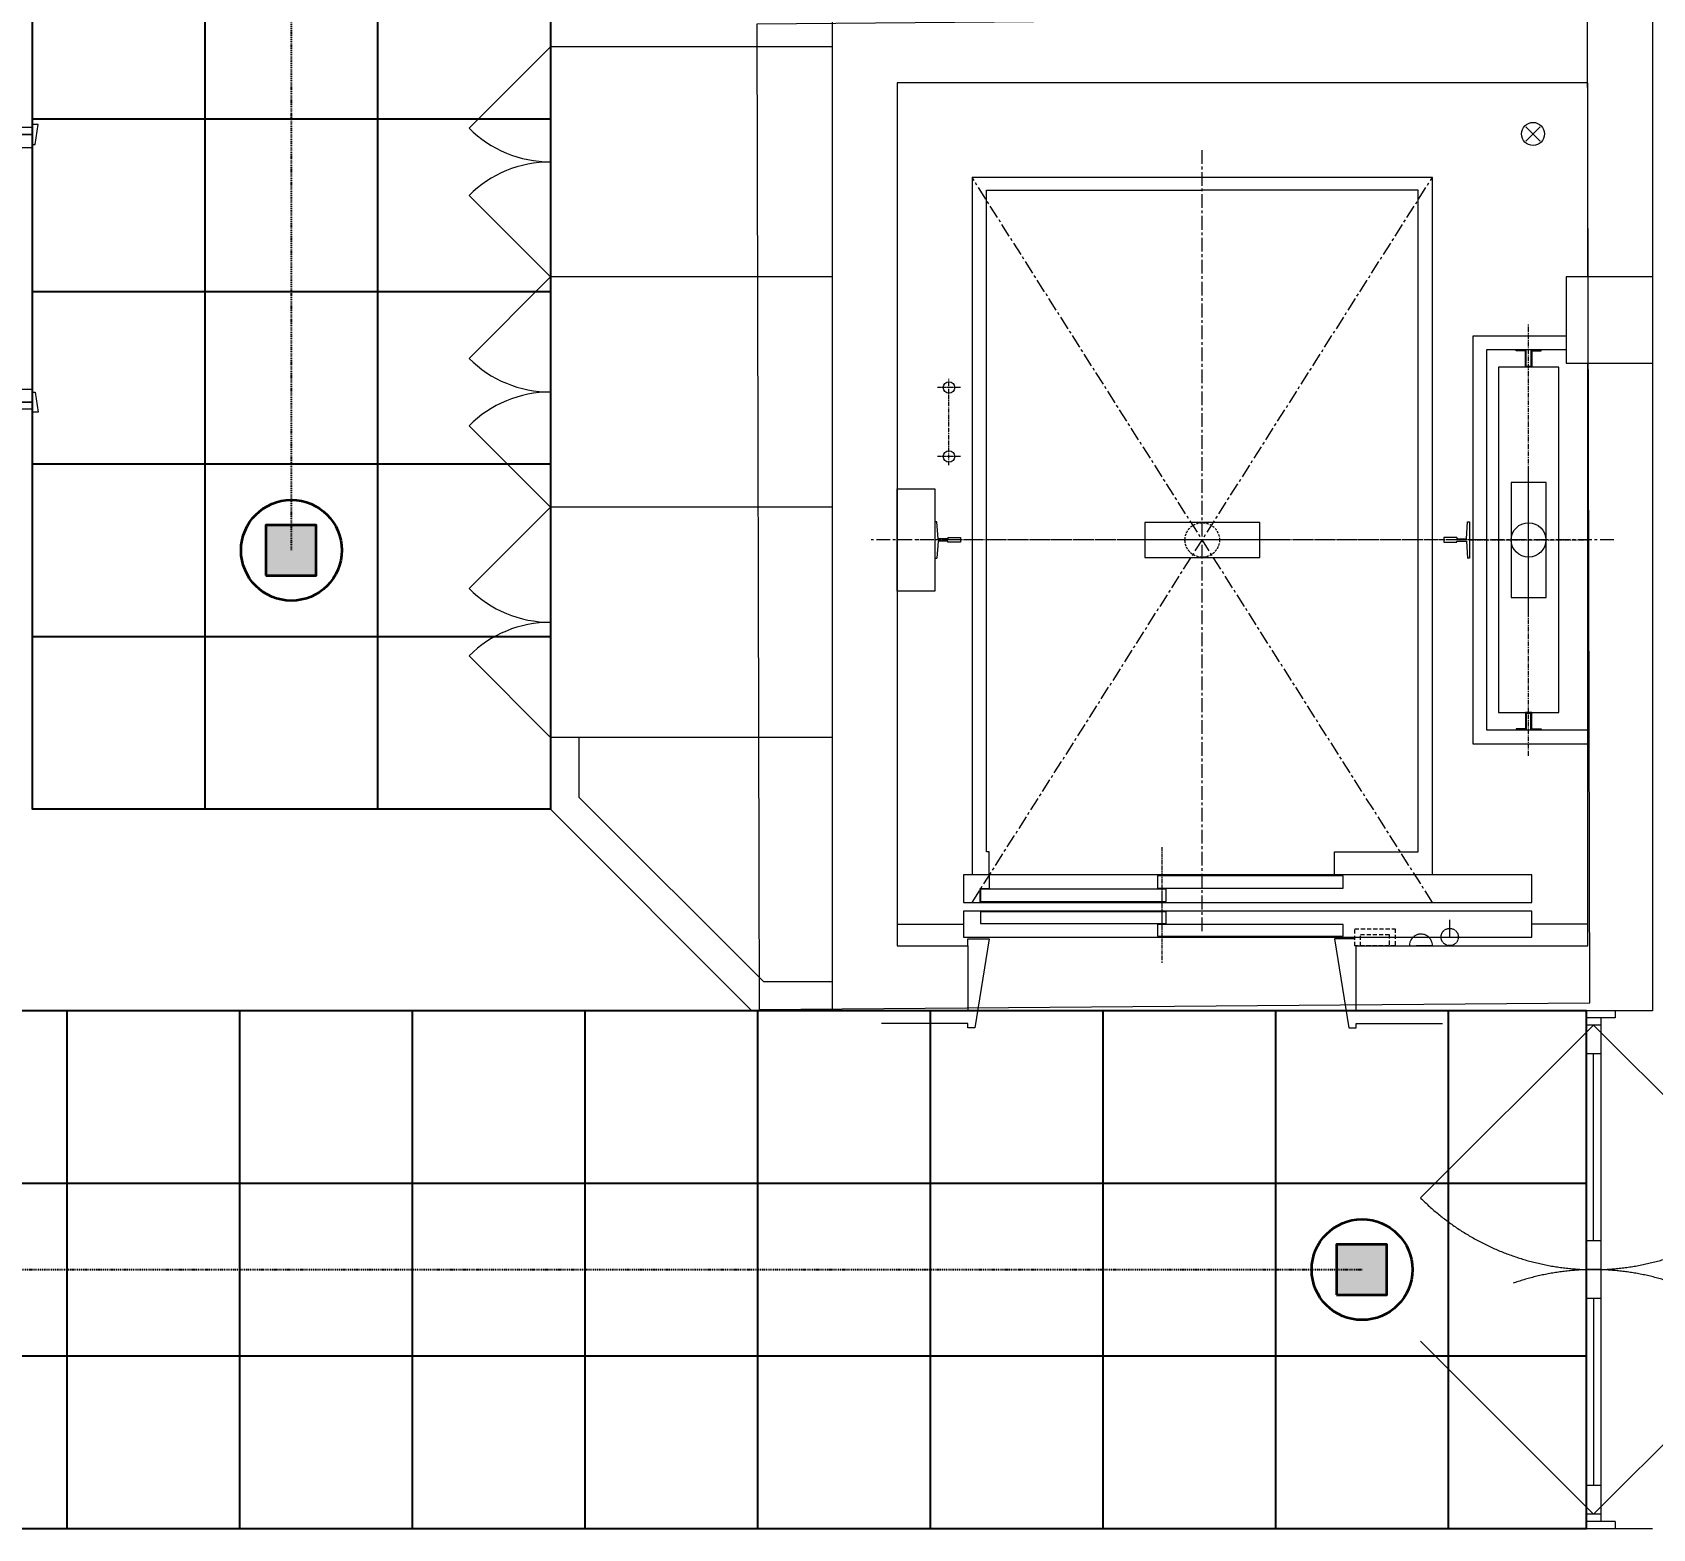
# Model space of a CAD drawing. Extents: x -12260 to 304645, y -29287 to 19916.
# Drawn here: x 43576 to 49206, y -2710 to 2490 of the extents above; entities that cross this region are included whole.
import ezdxf
from ezdxf import colors
from ezdxf.entities.mleader import LeaderData, LeaderLine
from ezdxf.math import Vec2, Vec3

# ---------------------------------------------------------------- set-up
doc = ezdxf.new("R2010")
doc.units = 0
doc.header["$LTSCALE"] = 0.25
for name, pattern in [('01-First Floor$0$CENTERX2', [101.6, 63.5, -12.7, 12.7, -12.7]), ('01-First Floor$0$DASHED', [19.05, 12.7, -6.35]), ('01-First Floor$0$DASHED2', [9.525, 6.35, -3.175]), ('DASHDOT', [25.4, 12.7, -6.35, 0, -6.35])]:
    doc.linetypes.add(name, pattern=pattern)
for name, color, linetype, lineweight in [('01-First Floor$0$Aluminum', 251, 'Continuous', 5), ('01-First Floor$0$Axis', 251, '01-First Floor$0$CENTERX2', 5), ('01-First Floor$0$C-HYDR-CTCH', 251, 'Continuous', 5), ('01-First Floor$0$Cabin', 7, 'Continuous', 5), ('01-First Floor$0$LOADING', 253, 'Continuous', 5), ('01-First Floor$0$Notes', 1, 'Continuous', 5), ('01-First Floor$0$Structure', 251, 'Continuous', 5), ('01-First Floor$0$Tech', 169, '01-First Floor$0$DASHED2', 5), ('01-First Floor$0$Walls', 251, 'Continuous', 5), ('01-First Floor$0$Wooden Joinery', 251, 'Continuous', 5), ('E-LITE-CLNG-CNDT', 6, 'DASHDOT', 35), ('T-DATA-TEXT', 2, 'Continuous', 25), ('T-INTC-CLNG @ 100', 33, 'Continuous', 35), ('T-INTC-DEVC-NUMB', 2, 'Continuous', 25), ('T-SOUN-CLNG-CNDT', 3, 'DASHDOT', 25)]:
    doc.layers.add(name, color=color, linetype=linetype, lineweight=lineweight)
doc.layers.add('01-First Floor$0$FALSE CEILING', color=251, linetype='Continuous')
doc.styles.add('DC_Elc_Romans', font='elc_romans.shx', dxfattribs={"width": 0.7})
doc.styles.add('DC_SIMPLEX', font='SIMPLEX.shx', dxfattribs={"width": 0.7})

# ---------------------------------------------------------------- blocks, each defined once
blk = doc.blocks.new('01-First Floor$0$A$C72370EFE')
at = {"layer": '01-First Floor$0$Wooden Joinery'}
for p, q in [((-0.01, -0.04), (-0.02, -0.04)), ((-0.01, -0.03), (-0.01, -0.07)), ((0, -0.03), (-0.01, -0.03)), ((0.04, -0.03), (0.05, -0.03)), ((0.05, -0.03), (0.05, -0.07)), ((0.05, -0.04), (0.06, -0.04)), ((-0.05, -0.07), (-0.05, -0.16)), ((-0.03, -0.07), (-0.03, -0.16)), ((-0.01, -0.06), (-0.02, -0.06)), ((0, -0.07), (-0.01, -0.07)), ((0.04, -0.07), (0.05, -0.07)), ((0.05, -0.06), (0.06, -0.06)), ((0.07, -0.07), (0.07, -0.16)), ((0.09, -0.07), (0.09, -0.16)), ((-0.01, -0.17), (-0.02, -0.17)), ((-0.01, -0.19), (-0.02, -0.19)), ((-0.01, -0.17), (-0.01, -0.19)), ((0.05, -0.17), (0.06, -0.17)), ((0.05, -0.17), (0.05, -0.19)), ((0.05, -0.19), (0.06, -0.19))]:
    blk.add_line(p, q, dxfattribs=at)
for centre, radius, start, end in [((-0.02, -0.07), 0.03, 90, 180), ((0.06, -0.07), 0.03, 0, 90), ((-0.02, -0.07), 0.01, 90, 180), ((0.06, -0.07), 0.01, 0, 90), ((-0.02, -0.16), 0.03, 180, 270), ((-0.02, -0.16), 0.01, 180, 270), ((0.06, -0.16), 0.01, 270, 0), ((0.06, -0.16), 0.03, 270, 0)]:
    blk.add_arc(centre, radius, start, end, dxfattribs=at)
blk = doc.blocks.new('01-First Floor$0$A$C5DAD61B4')
at = {"layer": '01-First Floor$0$Wooden Joinery'}
for points in [[(80, 959.1), (80, 969.1), (10, 979.1), (10, 959.1)], [(940, 959.1), (940, 969.1), (1010, 979.1), (1010, 959.1)], [(70, 859.1), (70, 849.1), (0, 839.1), (0, 859.1)], [(120, 859.1), (120, 0), (80, 0), (80, 859.1)], [(950, 859.1), (950, 849.1), (1020, 839.1), (1020, 859.1)]]:
    blk.add_lwpolyline(points, close=True, dxfattribs=at)
for points in [[(45, 859.1), (45, 959.1), (20, 959.1), (20, 859.1), (45, 859.1)], [(45, 859.1), (80, 859.1), (80, 899.1), (90, 899.1), (90, 959.1), (45, 959.1), (45, 859.1)], [(975, 859.1), (940, 859.1), (940, 899.1), (930, 899.1), (930, 959.1), (975, 959.1), (975, 859.1)], [(975, 859.1), (975, 959.1), (1000, 959.1), (1000, 859.1), (975, 859.1)]]:
    blk.add_lwpolyline(points, dxfattribs=at)
blk.add_arc((80, 859.1), 860, 272.666, 0, dxfattribs=at)
at = {"layer": '01-First Floor$0$Wooden Joinery', "xscale": 999.9999999998854, "yscale": 999.9999999998854, "zscale": 999.9999999998854, "rotation": 180}
blk.add_blockref('01-First Floor$0$A$C72370EFE', (120, 0), dxfattribs=at)
blk = doc.blocks.new('01-First Floor$0$T127-1_B')
at = {"layer": '01-First Floor$0$Cabin'}
for p, q in [((78, 4), (82, 63.5)), ((44.5, 8), (44.5, 4)), ((44.5, 4), (78, 4)), ((44.5, -8), (44.5, -4)), ((44.5, -4), (78, -4)), ((78, -4), (82, -63.5))]:
    blk.add_line(p, q, dxfattribs=at)
at = {"layer": '01-First Floor$0$Cabin', "ltscale": 5}
for points in [[(82, 63.5), (89, 63.5), (89, -63.5), (82, -63.5)], [(44.5, 8), (0, 8), (0, -8), (44.5, -8)]]:
    blk.add_lwpolyline(points, dxfattribs=at)
blk = doc.blocks.new('01-First Floor$0$T127-1_B__1680')
at = {"layer": '01-First Floor$0$Axis'}
blk.add_line((-990, 0), (990, 0), dxfattribs=at)
at = {"layer": '01-First Floor$0$Notes', "xscale": -1}
blk.add_blockref('01-First Floor$0$T127-1_B', (-840, 0), dxfattribs=at)
at = {"layer": '01-First Floor$0$Notes'}
blk.add_blockref('01-First Floor$0$T127-1_B', (840, 0), dxfattribs=at)
blk = doc.blocks.new('01-First Floor$0$JIS5K')
at = {"layer": '01-First Floor$0$Cabin'}
for p, q in [((60.2, 8), (60.2, 11.2)), ((60.2, -8), (60.2, -11.2))]:
    blk.add_line(p, q, dxfattribs=at)
at = {"layer": '01-First Floor$0$Cabin', "ltscale": 5}
for points in [[(57, 11.2), (0, 11.2), (0, -11.2), (57, -11.2)], [(60.2, 8), (3.2, 8), (3.2, -8), (60.2, -8)], [(57, 11.2), (57, 43.5), (60.2, 43.5), (60.2, 11.2)], [(57, -11.2), (57, -43.5), (60.2, -43.5), (60.2, -11.2)]]:
    blk.add_lwpolyline(points, dxfattribs=at)
blk = doc.blocks.new('01-First Floor$0$JIS5K__1200')
at = {"layer": '01-First Floor$0$Axis'}
blk.add_line((-750, 0), (750, 0), dxfattribs=at)
at = {"layer": '01-First Floor$0$Notes', "xscale": -1}
blk.add_blockref('01-First Floor$0$JIS5K', (-600, 0), dxfattribs=at)
at = {"layer": '01-First Floor$0$Notes'}
blk.add_blockref('01-First Floor$0$JIS5K', (600, 0), dxfattribs=at)
blk = doc.blocks.new('01-First Floor$0$对重支撑1')
at = {"layer": '01-First Floor$0$Cabin'}
blk.add_lwpolyline([(1060, 178), (929, 178), (929, -178), (1060, -178)], close=True, dxfattribs=at).dxf.unprotected_set("ltscale", 0)
blk = doc.blocks.new('01-First Floor$0$井道平面图轿厢1轿厢地坎')
at = {"layer": '01-First Floor$0$Axis', "ltscale": 0.864}
blk.add_lwpolyline([(0, 96), (0, -192)], dxfattribs=at)
at = {"layer": '01-First Floor$0$Cabin', "ltscale": 5}
for points in [[(690, 0), (690, -96), (-1285, -96), (-1285, 0)], [(15, -3), (15, -46), (-630, -46), (-630, -3)], [(630, -50), (630, -93), (-15, -93), (-15, -50)]]:
    blk.add_lwpolyline(points, close=True, dxfattribs=at)
at = {"layer": '01-First Floor$0$Cabin'}
for points in [[(600, 0), (600, -48)], [(600, -48), (633, -48)], [(633, -48), (633, -96)]]:
    blk.add_lwpolyline(points, dxfattribs=at)
blk = doc.blocks.new('01-First Floor$0$层门地坎1')
at = {"layer": '01-First Floor$0$Axis', "ltscale": 0.81}
blk.add_lwpolyline([(0, 90), (0, -180)], dxfattribs=at)
at = {"layer": '01-First Floor$0$Cabin', "ltscale": 5}
for points in [[(690, 0), (690, -90), (-1285, -90), (-1285, 0)], [(15, -47), (15, -87), (-630, -87), (-630, -47)], [(630, -3), (630, -43), (-15, -43), (-15, -3)]]:
    blk.add_lwpolyline(points, close=True, dxfattribs=at)
blk = doc.blocks.new('01-First Floor$0$ME19011A-P')
for p, q in [((-0.425, 0), (0.425, 0)), ((-0.425, 0), (-0.425, -0.015)), ((0.425, 0), (0.425, -0.015)), ((-0.425, -0.015), (0.425, -0.015)), ((-0.3675, -0.0198), (-0.2325, -0.0198)), ((-0.3675, -0.0198), (-0.3675, -0.0399)), ((-0.3675, -0.0399), (-0.2325, -0.0399)), ((-0.36, -0.015), (-0.36, -0.0198)), ((-0.24, -0.015), (-0.24, -0.0198)), ((-0.2325, -0.0198), (-0.2325, -0.0399)), ((-0.15, -0.015), (-0.15, -0.04)), ((-0.15, -0.025), (0, -0.025)), ((-0.15, -0.04), (-0.1187, -0.04)), ((-0.0887, -0.04), (-0.0637, -0.04)), ((-0.0606, -0.0371), (-0.0787, -0.0432)), ((-0.0787, -0.0432), (-0.077, -0.0497)), ((-0.0582, -0.046), (-0.077, -0.0497)), ((-0.0402, -0.0312), (-0.0496, -0.0337)), ((-0.047, -0.0434), (-0.0376, -0.0409)), ((-0.0376, -0.0409), (-0.0402, -0.0312)), ((-0.0379, -0.04), (0, -0.04)), ((0, -0.015), (0, -0.04)), ((0.1, -0.015), (0.1, -0.045)), ((0.1, -0.035), (0.2, -0.035)), ((0.1, -0.045), (0.2, -0.045)), ((0.2, -0.045), (0.2, -0.015)), ((0.2818, -0.015), (0.2484, -0.015)), ((0.2484, -0.0243), (0.2484, -0.015)), ((0.2818, -0.0243), (0.2484, -0.0243)), ((0.2818, -0.0243), (0.2818, -0.015)), ((0.3211, -0.015), (0.2877, -0.015)), ((0.2877, -0.015), (0.2877, -0.0531)), ((0.3211, -0.0243), (0.2877, -0.0243)), ((0.2877, -0.0531), (0.3211, -0.0531)), ((0.3211, -0.0531), (0.3211, -0.015)), ((0.3623, -0.015), (0.3289, -0.015)), ((0.3289, -0.015), (0.3289, -0.0531)), ((0.3623, -0.0243), (0.3289, -0.0243)), ((0.3289, -0.0531), (0.3623, -0.0531)), ((0.3623, -0.0531), (0.3623, -0.015)), ((0.3682, -0.0243), (0.3682, -0.015)), ((0.3682, -0.015), (0.4016, -0.015)), ((0.3682, -0.0243), (0.4016, -0.0243)), ((0.4016, -0.0243), (0.4016, -0.015))]:
    blk.add_line(p, q)
blk.add_lwpolyline([(-0.1187, -0.0482), (-0.0887, -0.0482), (-0.0887, -0.0382), (-0.1187, -0.0382)], close=True)
at = {"color": 8, "const_width": 0.000601}
for points in [[(0.3044, -0.0531, -0.184574), (0.2977, -0.0636, -1.44364), (0.2961, -0.0581, -0.837915), (0.2969, -0.0664, -0.30536), (0.2839, -0.062, -1.584726), (0.2894, -0.0609, -0.253153), (0.2827, -0.0684, -0.874198), (0.2775, -0.0585, -0.915253), (0.2791, -0.0658, -0.223821), (0.2683, -0.0644, -1.703343), (0.272, -0.0597, -0.588962), (0.2621, -0.068, -0.717795), (0.2625, -0.0581, -0.983104), (0.2645, -0.0644, -0.326362), (0.2534, -0.0609, -0.758716), (0.2609, -0.0514, -0.906186), (0.2593, -0.0565, -0.189488), (0.2526, -0.0522, -0.7948), (0.2613, -0.0423, -1.223996), (0.2574, -0.047, -0.072149), (0.2534, -0.0403, -0.645886), (0.2609, -0.0324, -1.366917), (0.2574, -0.0371, -0.078415), (0.2542, -0.0308, -0.723006), (0.2613, -0.0256, -1.105484), (0.2582, -0.0292, -0.221197), (0.2566, -0.0243, -0.221197)], [(0.3456, -0.0531, 0.184574), (0.3523, -0.0636, 1.44364), (0.3539, -0.0581, 0.837915), (0.3531, -0.0664, 0.30536), (0.3661, -0.062, 1.584726), (0.3606, -0.0609, 0.253153), (0.3673, -0.0684, 0.874198), (0.3725, -0.0585, 0.915253), (0.3709, -0.0658, 0.223821), (0.3817, -0.0644, 1.703343), (0.378, -0.0597, 0.588962), (0.3879, -0.068, 0.717795), (0.3875, -0.0581, 0.983104), (0.3855, -0.0644, 0.326362), (0.3966, -0.0609, 0.758716), (0.3891, -0.0514, 0.906186), (0.3907, -0.0565, 0.189488), (0.3974, -0.0522, 0.7948), (0.3887, -0.0423, 1.223996), (0.3926, -0.047, 0.072149), (0.3966, -0.0403, 0.645886), (0.3891, -0.0324, 1.366917), (0.3926, -0.0371, 0.078415), (0.3958, -0.0308, 0.723006), (0.3887, -0.0256, 1.105484), (0.3918, -0.0292, 0.221197), (0.3934, -0.0243, 0.221197)]]:
    blk.add_lwpolyline(points, format="xyb", dxfattribs=at)
blk.add_circle((-0.0537, -0.04), 0.0075)
for centre, radius, start, end in [((-0.1037, -0.04), 0.01, 10.4593, 169.5407), ((-0.1037, -0.04), 0.0075, 14.0075, 165.9925), ((-0.0537, -0.04), 0.01, 45, 180)]:
    blk.add_arc(centre, radius, start, end)
blk = doc.blocks.new('01-First Floor$0$M.44.57.64')
at = {"layer": '01-First Floor$0$LOADING', "xscale": 1000.000000000002, "yscale": 1000.000000000002, "zscale": 1000.000000000002, "rotation": 225.9999036123427}
blk.add_blockref('01-First Floor$0$ME19011A-P', (-80806.9, 16720.7), dxfattribs=at)
blk = doc.blocks.new('01-First Floor')
at = {"layer": '01-First Floor$0$Aluminum'}
for p, q in [((48976, -2710), (48976, -910)), ((49076, -935), (48976, -935)), ((49026, -935), (49026, -2685)), ((49076, -910), (49076, -935)), ((49026, -960), (48976, -960)), ((49026, -1060), (48976, -1060)), ((49001, -1710), (49001, -1060)), ((49026, -1710), (48976, -1710)), ((49026, -1810), (48976, -1810)), ((49026, -1910), (48976, -1910)), ((49001, -1910), (49001, -2560)), ((49026, -2560), (48976, -2560)), ((49026, -2660), (48976, -2660)), ((49076, -2685), (48976, -2685)), ((49076, -2685), (49076, -2710))]:
    blk.add_line(p, q, dxfattribs=at)
at = {"layer": '01-First Floor$0$Aluminum', "linetype": '01-First Floor$0$DASHED', "ltscale": 300}
for p, q in [((49001, -960), (48400, -1561)), ((49001, -960), (49602, -1561)), ((49001, -2660), (48400, -2059)), ((49001, -2660), (49602, -2059))]:
    blk.add_line(p, q, dxfattribs=at)
for centre, start, end in [((49001, -960), 225, 315), ((49001, -2660), 45, 135)]:
    blk.add_arc(centre, 850, start, end, dxfattribs=at)
at = {"layer": '01-First Floor$0$Axis'}
blk.add_line((48570, 726), (48980, 726), dxfattribs=at)
at = {"layer": '01-First Floor$0$Axis', "ltscale": 3}
for points in [[(47641, -634), (47641, 2086)], [(48441, -534), (46841, 1986)], [(46841, -534), (48441, 1986)], [(49071, 726), (46491, 726)]]:
    blk.add_lwpolyline(points, dxfattribs=at)
at = {"layer": '01-First Floor$0$Axis', "ltscale": 0.24}
for points in [[(46801, 1256), (46721, 1256)], [(46801, 1016), (46721, 1016)]]:
    blk.add_lwpolyline(points, dxfattribs=at)
at = {"layer": '01-First Floor$0$Axis', "ltscale": 0.9}
blk.add_lwpolyline([(46761, 986), (46761, 1286)], dxfattribs=at)
at = {"layer": '01-First Floor$0$Axis', "ltscale": 1.5}
blk.add_lwpolyline([(47891, 726), (47391, 726)], dxfattribs=at)
at = {"layer": '01-First Floor$0$C-HYDR-CTCH', "elevation": 0, "flags": 128}
blk.add_lwpolyline([(46093.6, 2518.7), (46101.2, -906.2), (48987.5, -882.3), (48979.9, 2542.5), (46093.6, 2518.7)], dxfattribs=at)
at = {"layer": '01-First Floor$0$Cabin'}
for points in [[(48441, 1986), (46841, 1986)], [(46841, 1986), (46841, -438)], [(48441, 1986), (46841, 1986)], [(46841, 1986), (46841, -438)], [(48441, -438), (48441, 1986)], [(48441, -438), (48441, 1986)], [(46891, -358), (46891, 1942)], [(46891, 1942), (47641, 1942)], [(48391, 1942), (47641, 1942)], [(48391, -358), (48391, 1942)], [(48775, 476), (48775, 976)], [(46901, -358), (46891, -358)], [(46901, -438), (46901, -358)], [(48101, -438), (48101, -358)], [(48101, -358), (48391, -358)], [(46841, -438), (46811, -438)], [(46811, -438), (46811, -534)], [(46841, -438), (46811, -438)], [(46811, -438), (46811, -534)], [(48786, -438), (48441, -438)], [(48786, -438), (48441, -438)], [(48786, -534), (48786, -438)], [(48786, -534), (48786, -438)], [(46811, -534), (48786, -534)], [(46811, -534), (48786, -534)], [(46581, -609), (46811, -609)], [(48981, -609), (48786, -609)], [(46826, -685), (46826, -685), (46826, -660), (46901, -660), (46851, -970), (46826, -970), (46826, -955), (46526, -955)], [(48171, -660), (48101, -660), (48151, -970), (48176, -970), (48176, -955), (48476, -955)]]:
    blk.add_lwpolyline(points, dxfattribs=at)
at = {"layer": '01-First Floor$0$Cabin', "ltscale": 5}
for points in [[(48906, 1434.2), (48581, 1434.2), (48581, 17.8), (48981, 17.8)], [(48906, 1386.2), (48629, 1386.2), (48629, 65.8), (48981, 65.8)]]:
    blk.add_lwpolyline(points, dxfattribs=at)
blk.add_lwpolyline([(48880, 1326), (48670, 1326), (48670, 126), (48880, 126)], close=True, dxfattribs=at)
at = {"layer": '01-First Floor$0$Cabin'}
blk.add_lwpolyline([(48836, 926), (48714, 926), (48714, 526), (48836, 526)], close=True, dxfattribs=at)
at = {"layer": '01-First Floor$0$Cabin', "ltscale": 50}
blk.add_lwpolyline([(47441, 787), (47441, 665), (47841, 665), (47841, 787)], close=True, dxfattribs=at)
at = {"layer": '01-First Floor$0$Cabin'}
for centre, radius in [((46761, 1256), 20), ((46761, 1016), 20), ((48775, 726), 60)]:
    blk.add_circle(centre, radius, dxfattribs=at)
at = {"layer": '01-First Floor$0$FALSE CEILING', "linetype": 'Continuous'}
for p, q in [((44176, -210), (44176, 8610)), ((44776, -210), (44776, 8610)), ((43576, 2190), (45376, 2190)), ((43576, 1590), (45376, 1590)), ((43576, 990), (45376, 990)), ((43576, 390), (45376, 390)), ((43696.4, -2710), (43696.4, -910)), ((44296.4, -2710), (44296.4, -910)), ((44896.4, -2710), (44896.4, -910)), ((45496.4, -2710), (45496.4, -910)), ((46096.4, -2710), (46096.4, -910)), ((46696.4, -2710), (46696.4, -910)), ((47296.4, -2710), (47296.4, -910)), ((47896.4, -2710), (47896.4, -910)), ((48496.4, -2710), (48496.4, -910)), ((8296.4, -1510), (48976, -1510)), ((8296.4, -2110), (48976, -2110))]:
    blk.add_line(p, q, dxfattribs=at)
at = {"layer": '01-First Floor$0$FALSE CEILING'}
blk.add_lwpolyline([(45376, -210), (43576, -210), (43576, 8610), (45376, 8610)], close=True, dxfattribs=at)
blk.add_lwpolyline([(48976, -910), (8296.4, -910), (8296.4, -2710), (48976, -2710), (48976, -910)], dxfattribs=at)
at = {"layer": '01-First Floor$0$Notes'}
for p, q in [((48815.5, 2162.1), (48765.5, 2112.1)), ((48815.5, 2112.1), (48765.5, 2162.1))]:
    blk.add_line(p, q, dxfattribs=at)
blk.add_circle((48790.5, 2137.1), 40, dxfattribs=at)
at = {"layer": '01-First Floor$0$Structure'}
blk.add_line((48906, 1640), (48906, 1340), dxfattribs=at)
for points in [[(48981, 1640), (48981, 2315), (46581, 2315), (46581, -685), (46826, -685), (46826, -910), (46356, -910), (46356, 2540), (49206, 2540), (49206, -910), (48176, -910)], [(49206, 1640), (48906, 1640)], [(48176, -910), (48176, -685), (48981, -685), (48981, 1340)], [(48906, 1340), (49206, 1340)]]:
    blk.add_lwpolyline(points, dxfattribs=at)
at = {"layer": '01-First Floor$0$Tech', "ltscale": 0.36}
blk.add_lwpolyline([(48501, -654), (48501, -594)], dxfattribs=at)
at = {"layer": '01-First Floor$0$Tech', "ltscale": 9}
for points in [[(48171, -625), (48311, -625), (48311, -685), (48171, -685)], [(48191, -645), (48291, -645), (48291, -685), (48191, -685)]]:
    blk.add_lwpolyline(points, close=True, dxfattribs=at)
at = {"layer": '01-First Floor$0$Tech', "ltscale": 0.48}
blk.add_lwpolyline([(48361, -684), (48441, -684)], dxfattribs=at)
at = {"layer": '01-First Floor$0$Tech', "ltscale": 5}
blk.add_circle((47641, 726), 60, dxfattribs=at)
at = {"layer": '01-First Floor$0$Tech'}
blk.add_circle((48501, -654), 30, dxfattribs=at)
blk.add_arc((48401, -684), 40, 0, 180, dxfattribs=at)
at = {"layer": '01-First Floor$0$Walls'}
for p, q in [((45376, 2440), (45376, 4355)), ((46356, 2440), (45376, 2440)), ((45376, -210), (45376, 40)), ((45476, 40), (45376, 40)), ((45476, -168.6), (45476, 40)), ((45476, -168.6), (46117.4, -810)), ((45376, -210), (46076, -910)), ((46356, -810), (46117.4, -810)), ((46356, -910), (46076, -910)), ((44676, -2710), (49206, -2710))]:
    blk.add_line(p, q, dxfattribs=at)
at = {"layer": '01-First Floor$0$Wooden Joinery'}
for p, q in [((45093.2, 2157.2), (45376, 2440)), ((45376, 2440), (45376, 40)), ((45093.2, 1922.8), (45376, 1640)), ((45093.2, 1357.2), (45376, 1640)), ((46356, 1640), (45376, 1640)), ((45093.2, 1122.8), (45376, 840)), ((45093.2, 557.2), (45376, 840)), ((46356, 840), (45376, 840)), ((45093.2, 322.8), (45376, 40)), ((46356, 40), (45476, 40))]:
    blk.add_line(p, q, dxfattribs=at)
for centre, start, end in [((45376, 2440), 225, 270), ((45376, 1640), 90, 135), ((45376, 1640), 225, 270), ((45376, 840), 90, 135), ((45376, 840), 225, 270), ((45376, 40), 90, 135)]:
    blk.add_arc(centre, 400, start, end, dxfattribs=at)
at = {"layer": '01-First Floor$0$LOADING', "xscale": -1, "rotation": 45.9999036123427}
blk.add_blockref('01-First Floor$0$M.44.57.64', (4074.6, -67202.7, -0.1), dxfattribs=at)
at = {"layer": '01-First Floor$0$Notes', "xscale": -1, "rotation": 270.0000015352345}
blk.add_blockref('01-First Floor$0$JIS5K__1200', (48775, 726), dxfattribs=at)
at = {"layer": '01-First Floor$0$Notes', "yscale": -1, "rotation": 180}
for name in ['01-First Floor$0$对重支撑1', '01-First Floor$0$T127-1_B__1680']:
    blk.add_blockref(name, (47641, 726), dxfattribs=at)
at = {"layer": '01-First Floor$0$Notes', "xscale": -1}
for name, p in [('01-First Floor$0$井道平面图轿厢1轿厢地坎', (47501, -438)), ('01-First Floor$0$层门地坎1', (47501, -564))]:
    blk.add_blockref(name, p, dxfattribs=at)
at = {"layer": '01-First Floor$0$Wooden Joinery', "rotation": 270}
blk.add_blockref('01-First Floor$0$A$C5DAD61B4', (42616.9, 2180), dxfattribs=at)
blk = doc.blocks.new('DC_PA-CL-Speaker')
blk.add_hatch(color=256).paths.add_polyline_path([(-0.883, -0.87), (0.865, -0.87), (0.865, 0.878), (-0.883, 0.878)])
blk.add_lwpolyline([(-0.883, -0.87), (0.865, -0.87), (0.865, 0.878), (-0.883, 0.878)], close=True)
blk.add_circle((0, 0), 1.75)
at = {"layer": 'T-INTC-DEVC-NUMB', "style": 'DC_SIMPLEX', "width": 0.7}
blk.add_attdef('DC_CONTROL', (3.364, 2.471), '', height=2, rotation=360, dxfattribs=at)
blk = doc.blocks.new('DC_Arrow-ArrowEllipse')
at = {"color": 0}
blk.add_ellipse((0, 0), major_axis=(0.4, 0), ratio=0.4, dxfattribs=at)
at = {"color": 0, "ltscale": 0.5}
blk.add_solid([(-1.4, 0.167), (-0.4, 0), (-1.4, -0.167)], dxfattribs=at)

msp = doc.modelspace()

# ---------------------------------------------------------------- linework, layer by layer
at = {"layer": 'T-SOUN-CLNG-CNDT'}
msp.add_lwpolyline([(44476, 690), (44476, 7037.3, 0.414214), (44376, 7137.3), (33976, 7137.3)], format="xyb", dxfattribs=at)
msp.add_lwpolyline([(21042.4, -1810), (24108.2, -1810), (29082.9, -1810), (33196.4, -1810), (38596.4, -1810), (42796.4, -1810), (48196.4, -1810)], dxfattribs=at)

# ---------------------------------------------------------------- block references
at = {"layer": 'E-LITE-CLNG-CNDT'}
msp.add_blockref('01-First Floor', (0, 0), dxfattribs=at)
at = {"layer": 'T-INTC-CLNG @ 100', "xscale": 100, "yscale": 100, "zscale": 100}
for p in [(44476, 690), (48196.4, -1810, 0)]:
    msp.add_blockref('DC_PA-CL-Speaker', p, dxfattribs=at)

# ---------------------------------------------------------------- leaders
at = {"layer": 'T-DATA-TEXT'}
ml = msp.add_multileader_mtext('Standard', dxfattribs=at)
ml.set_content('LINE 10 TO SOUND RACK\\PIN DATA ROOM  ', color=256, style='DC_Elc_Romans')
ml.set_leader_properties(color=45)
ml.set_arrow_properties(name='DC_Arrow-ArrowEllipse')
ml.build(insert=Vec2(0, 0))
ml.multileader.update_dxf_attribs({"dogleg_length": 2, "arrow_head_size": 200, "scale": 100})
ctx = ml.context
ctx.base_point, ctx.scale, ctx.char_height, ctx.arrow_head_size, ctx.landing_gap_size, ctx.plane_origin = Vec3(15806.7, 1403.9), 100, 200, 200, 200, Vec3(24739.4, 5429)
notes = []
notes.append((ctx, [(0, (1, 1, 0), (15606.7, 1403.9), (1, 0), 200, [(0, [(14471.1, 290)], 0, [])])]))
ctx.mtext.insert, ctx.mtext.width, ctx.mtext.flow_direction = Vec3(16006.7, 1503.9), 2820.295, 5
ml = msp.add_multileader_mtext('Standard', dxfattribs=at)
ml.set_content('LINE 8 TO SOUND RACK\\PIN DATA ROOM  ', color=256, style='DC_Elc_Romans')
ml.set_leader_properties(color=45)
ml.set_arrow_properties(name='DC_Arrow-ArrowEllipse')
ml.build(insert=Vec2(0, 0))
ml.multileader.update_dxf_attribs({"dogleg_length": 2, "arrow_head_size": 200, "scale": 100})
ctx = ml.context
ctx.base_point, ctx.scale, ctx.char_height, ctx.arrow_head_size, ctx.landing_gap_size, ctx.plane_origin = Vec3(22415.6, 640.2, 0), 100, 200, 200, 200, Vec3(31311.3, 2816.8, 0)
notes.append((ctx, [(0, (1, 1, 0), (22215.6, 640.2, 0), (1, 0), 200, [(0, [(20998.6, -2036.1, 0)], 0, [])])]))
ctx.mtext.insert, ctx.mtext.width, ctx.mtext.flow_direction = Vec3(22615.6, 740.2, 0), 2820.295, 5
ml = msp.add_multileader_mtext('Standard', dxfattribs=at)
ml.set_content('LINE 7 TO SOUND RACK\\PIN DATA ROOM  ', color=256, style='DC_Elc_Romans')
ml.set_leader_properties(color=45)
ml.set_arrow_properties(name='DC_Arrow-ArrowEllipse')
ml.build(insert=Vec2(0, 0))
ml.multileader.update_dxf_attribs({"dogleg_length": 2, "arrow_head_size": 200, "scale": 100})
ctx = ml.context
ctx.base_point, ctx.scale, ctx.char_height, ctx.arrow_head_size, ctx.landing_gap_size, ctx.plane_origin = Vec3(7841.3, 241), 100, 200, 200, 200, Vec3(16810.9, 3595.5)
notes.append((ctx, [(0, (1, 1, 0), (7641.3, 241), (1, 0), 200, [(0, [(5536, -1185.7)], 0, [])])]))
ctx.mtext.insert, ctx.mtext.width, ctx.mtext.flow_direction = Vec3(8041.3, 341), 2820.295, 5
for ctx, leaders in notes:
    for number, flags, end, landing, length, lines in leaders:
        leader = LeaderData()
        leader.index, (leader.has_last_leader_line, leader.has_dogleg_vector, leader.attachment_direction) = number, flags
        leader.last_leader_point, leader.dogleg_vector, leader.dogleg_length = Vec3(end), Vec3(landing), length
        for number, points, colour, breaks in lines:
            line = LeaderLine()
            line.index, line.vertices, line.color, line.breaks = number, Vec3.list(points), colors.encode_raw_color(colour), breaks
            leader.lines.append(line)
        ctx.leaders.append(leader)

doc.saveas('drawing.dxf')
